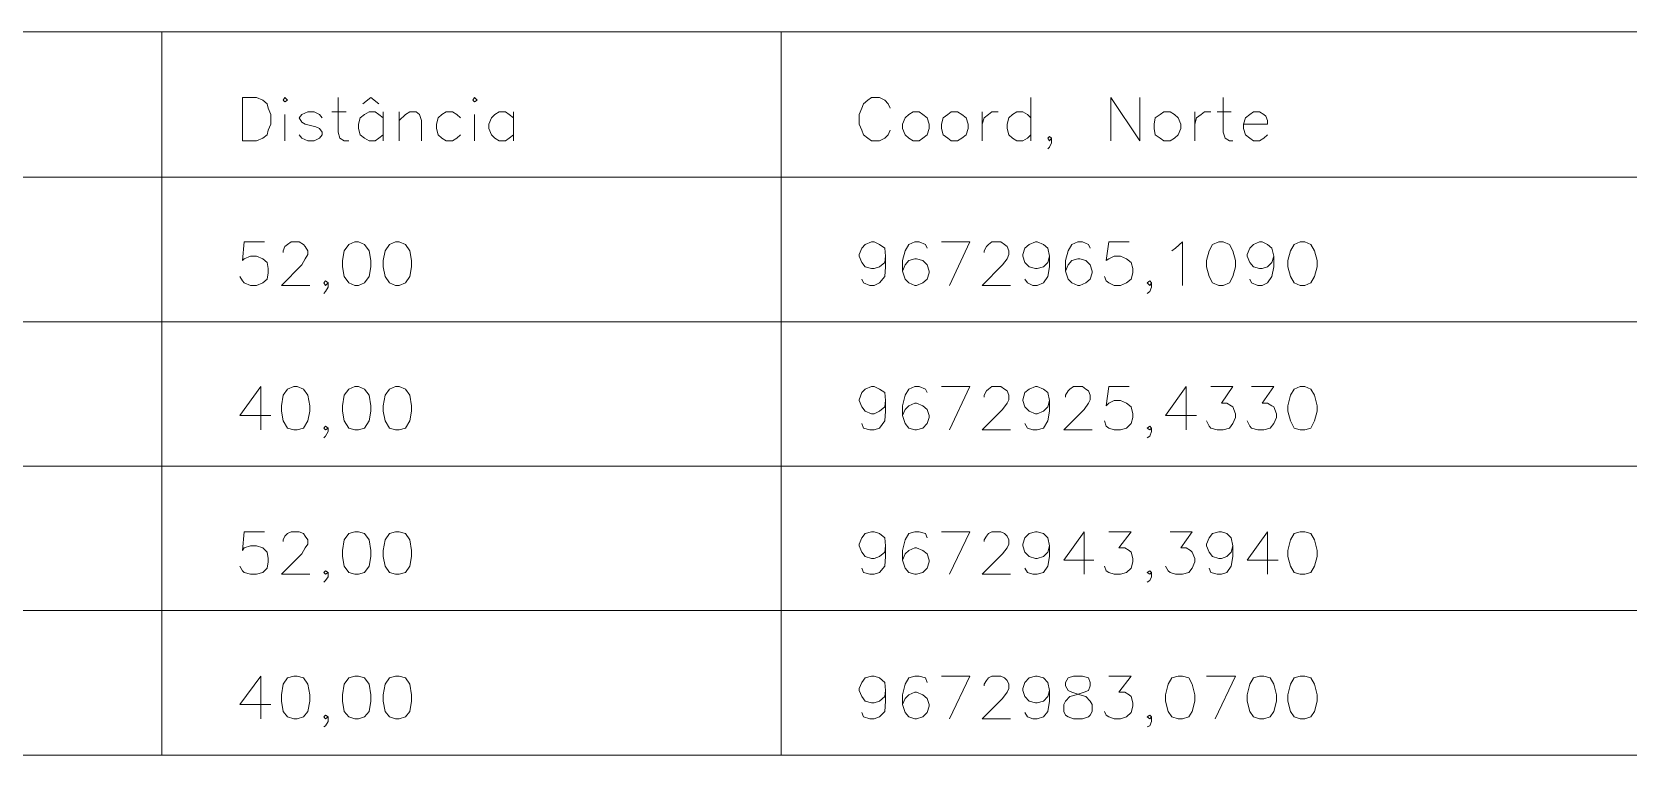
# Model space of a CAD drawing. Header units: millimetres. Extents: x 2928 to 3112, y 1220 to 1280.
# Drawn here: x 3001.25 to 3007.25, y 1239.75 to 1242.47 of the extents above; entities that cross this region are included whole.
import ezdxf

# ---------------------------------------------------------------- set-up
doc = ezdxf.new("R2010")
doc.units = ezdxf.units.MM

msp = doc.modelspace()

# ---------------------------------------------------------------- linework, layer by layer
at = {"color": 7, "linetype": 'Continuous', "lineweight": 9, "true_color": 0x000007}
for points in [[(2995.67209, 1242.47031), (2997.70879, 1242.47031), (2999.07214, 1242.47031), (3001.73551, 1242.47031), (3004.06555, 1242.47031), (3007.45226, 1242.47031), (3010.60564, 1242.47031)], [(2995.67209, 1242.47031), (2995.67209, 1239.75027), (2997.70879, 1239.75027), (2999.07214, 1239.75027), (3001.73551, 1239.75027), (3004.06555, 1239.75027), (3007.45226, 1239.75027), (3010.60564, 1239.75027)], [(3001.73551, 1242.47031), (3001.73551, 1239.75027), (3001.73551, 1239.75027)], [(3001.73551, 1242.47031), (3001.73551, 1239.75027), (3001.73551, 1239.75027)], [(3004.06555, 1242.47031), (3004.06555, 1239.75027), (3004.06555, 1239.75027)], [(3004.06555, 1242.47031), (3004.06555, 1239.75027), (3004.06555, 1239.75027)], [(3002.39886, 1242.22363), (3002.39886, 1242.09363), (3002.40552, 1242.0703), (3002.42219, 1242.0603), (3002.43886, 1242.0603)], [(3002.49219, 1242.2003), (3002.52219, 1242.22363), (3002.55219, 1242.2003)], [(3004.47555, 1242.18363), (3004.46889, 1242.2003), (3004.45555, 1242.21363), (3004.43555, 1242.22363), (3004.40555, 1242.22363), (3004.39222, 1242.21363), (3004.37555, 1242.2003), (3004.36888, 1242.18363), (3004.35888, 1242.1603), (3004.35888, 1242.12363), (3004.36888, 1242.1003), (3004.37555, 1242.08363), (3004.39222, 1242.0703), (3004.40555, 1242.0603), (3004.43555, 1242.0603), (3004.45555, 1242.0703), (3004.46889, 1242.08363), (3004.47555, 1242.1003)], [(3005.00556, 1242.22363), (3005.00556, 1242.0603), (3005.00556, 1242.0603)], [(3005.30556, 1242.0603), (3005.30556, 1242.22363), (3005.41557, 1242.0603), (3005.41557, 1242.22363)], [(3005.7289, 1242.22363), (3005.7289, 1242.09363), (3005.73557, 1242.0703), (3005.75224, 1242.0603), (3005.76557, 1242.0603)], [(3002.19885, 1242.1603), (3002.19885, 1242.0603), (3002.19885, 1242.0603)], [(3002.33886, 1242.14697), (3002.32886, 1242.1603), (3002.30886, 1242.1703), (3002.28552, 1242.1703), (3002.26219, 1242.1603), (3002.25219, 1242.14697), (3002.26219, 1242.1303), (3002.27552, 1242.12363), (3002.31552, 1242.11363), (3002.32886, 1242.10697), (3002.33886, 1242.09363), (3002.33886, 1242.08363), (3002.32886, 1242.0703), (3002.30886, 1242.0603), (3002.28552, 1242.0603), (3002.26219, 1242.0703), (3002.25219, 1242.08363)], [(3002.37552, 1242.1703), (3002.42886, 1242.1703), (3002.42886, 1242.1703)], [(3002.56886, 1242.14697), (3002.55219, 1242.1603), (3002.53886, 1242.1703), (3002.51552, 1242.1703), (3002.49886, 1242.1603), (3002.48219, 1242.14697), (3002.47552, 1242.12363), (3002.47552, 1242.10697), (3002.48219, 1242.08363), (3002.49886, 1242.0703), (3002.51552, 1242.0603), (3002.53886, 1242.0603), (3002.55219, 1242.0703), (3002.56886, 1242.08363)], [(3002.56886, 1242.1703), (3002.56886, 1242.0603), (3002.56886, 1242.0603)], [(3002.62886, 1242.1703), (3002.62886, 1242.0603), (3002.62886, 1242.0603)], [(3002.62886, 1242.13697), (3002.65219, 1242.1603), (3002.66886, 1242.1703), (3002.69219, 1242.1703), (3002.70553, 1242.1603), (3002.71219, 1242.13697), (3002.71219, 1242.0603)], [(3002.85886, 1242.14697), (3002.84553, 1242.1603), (3002.82886, 1242.1703), (3002.80553, 1242.1703), (3002.78886, 1242.1603), (3002.77553, 1242.14697), (3002.76886, 1242.12363), (3002.76886, 1242.10697), (3002.77553, 1242.08363), (3002.78886, 1242.0703), (3002.80553, 1242.0603), (3002.82886, 1242.0603), (3002.84553, 1242.0703), (3002.85886, 1242.08363)], [(3002.9122, 1242.1603), (3002.9122, 1242.0603), (3002.9122, 1242.0603)], [(3003.05887, 1242.14697), (3003.0422, 1242.1603), (3003.02887, 1242.1703), (3003.00553, 1242.1703), (3002.98886, 1242.1603), (3002.97553, 1242.14697), (3002.96553, 1242.12363), (3002.96553, 1242.10697), (3002.97553, 1242.08363), (3002.98886, 1242.0703), (3003.00553, 1242.0603), (3003.02887, 1242.0603), (3003.0422, 1242.0703), (3003.05887, 1242.08363)], [(3003.05887, 1242.1703), (3003.05887, 1242.0603), (3003.05887, 1242.0603)], [(3004.82222, 1242.1703), (3004.82222, 1242.0603), (3004.82222, 1242.0603)], [(3004.82222, 1242.12363), (3004.82889, 1242.14697), (3004.84556, 1242.1603), (3004.85889, 1242.1703), (3004.88223, 1242.1703)], [(3005.00556, 1242.14697), (3004.99223, 1242.1603), (3004.97556, 1242.1703), (3004.95223, 1242.1703), (3004.93556, 1242.1603), (3004.92223, 1242.14697), (3004.91556, 1242.12363), (3004.91556, 1242.10697), (3004.92223, 1242.08363), (3004.93556, 1242.0703), (3004.95223, 1242.0603), (3004.97556, 1242.0603), (3004.99223, 1242.0703), (3005.00556, 1242.08363)], [(3005.62224, 1242.1703), (3005.62224, 1242.0603), (3005.62224, 1242.0603)], [(3005.62224, 1242.12363), (3005.6289, 1242.14697), (3005.64557, 1242.1603), (3005.6589, 1242.1703), (3005.68224, 1242.1703)], [(3005.70557, 1242.1703), (3005.7589, 1242.1703), (3005.7589, 1242.1703)], [(3005.80557, 1242.12363), (3005.89557, 1242.12363), (3005.89557, 1242.13697), (3005.88891, 1242.15363), (3005.88224, 1242.1603), (3005.86557, 1242.1703), (3005.84224, 1242.1703), (3005.82891, 1242.1603), (3005.81224, 1242.14697), (3005.80557, 1242.12363), (3005.80557, 1242.10697), (3005.81224, 1242.08363), (3005.82891, 1242.0703), (3005.84224, 1242.0603), (3005.86557, 1242.0603), (3005.88224, 1242.0703), (3005.89557, 1242.08363)], [(3005.08223, 1242.0703), (3005.07556, 1242.0603), (3005.06889, 1242.0703), (3005.07556, 1242.07697), (3005.08223, 1242.0703), (3005.08223, 1242.05363), (3005.07556, 1242.03697), (3005.06889, 1242.0303)], [(2995.67209, 1241.92363), (2997.70879, 1241.92363), (2999.07214, 1241.92363), (3001.73551, 1241.92363), (3004.06555, 1241.92363), (3007.45226, 1241.92363), (3010.60564, 1241.92363)], [(3002.12219, 1241.68029), (3002.04552, 1241.68029), (3002.03885, 1241.61029), (3002.04552, 1241.61696), (3002.06885, 1241.62696), (3002.09219, 1241.62696), (3002.11552, 1241.61696), (3002.13219, 1241.60363), (3002.13552, 1241.58029), (3002.13552, 1241.56363), (3002.13219, 1241.54029), (3002.11552, 1241.52696), (3002.09219, 1241.51696), (3002.06885, 1241.51696), (3002.04552, 1241.52696), (3002.03885, 1241.53363), (3002.02885, 1241.55029)], [(3002.19219, 1241.64029), (3002.19219, 1241.64696), (3002.19885, 1241.66363), (3002.20885, 1241.67029), (3002.22219, 1241.68029), (3002.25219, 1241.68029), (3002.26885, 1241.67029), (3002.27552, 1241.66363), (3002.28552, 1241.64696), (3002.28552, 1241.63363), (3002.27552, 1241.61696), (3002.26219, 1241.59363), (3002.18552, 1241.51696), (3002.29219, 1241.51696)], [(3004.45889, 1241.62696), (3004.45555, 1241.60363), (3004.43555, 1241.58696), (3004.41555, 1241.58029), (3004.40555, 1241.58029), (3004.38222, 1241.58696), (3004.36888, 1241.60363), (3004.35888, 1241.62696), (3004.35888, 1241.63363), (3004.36888, 1241.65696), (3004.38222, 1241.67029), (3004.40555, 1241.68029), (3004.41555, 1241.68029), (3004.43555, 1241.67029), (3004.45555, 1241.65696), (3004.45889, 1241.62696), (3004.45889, 1241.58696), (3004.45555, 1241.55029), (3004.43555, 1241.52696), (3004.41555, 1241.51696), (3004.39889, 1241.51696), (3004.37555, 1241.52696), (3004.36888, 1241.54029)], [(3004.61555, 1241.65696), (3004.60889, 1241.67029), (3004.58555, 1241.68029), (3004.56889, 1241.68029), (3004.54555, 1241.67029), (3004.53222, 1241.64696), (3004.52222, 1241.61029), (3004.52222, 1241.57029), (3004.53222, 1241.54029), (3004.54555, 1241.52696), (3004.56889, 1241.51696), (3004.57555, 1241.51696), (3004.59889, 1241.52696), (3004.61555, 1241.54029), (3004.62222, 1241.56363), (3004.62222, 1241.57029), (3004.61555, 1241.59363), (3004.59889, 1241.61029), (3004.57555, 1241.61696), (3004.56889, 1241.61696), (3004.54555, 1241.61029), (3004.53222, 1241.59363), (3004.52222, 1241.57029)], [(3004.69889, 1241.51696), (3004.77556, 1241.68029), (3004.66889, 1241.68029)], [(3004.82889, 1241.64029), (3004.82889, 1241.64696), (3004.83889, 1241.66363), (3004.84556, 1241.67029), (3004.85889, 1241.68029), (3004.89223, 1241.68029), (3004.90556, 1241.67029), (3004.91556, 1241.66363), (3004.92223, 1241.64696), (3004.92223, 1241.63363), (3004.91556, 1241.61696), (3004.89889, 1241.59363), (3004.82222, 1241.51696), (3004.92889, 1241.51696)], [(3005.07556, 1241.62696), (3005.06889, 1241.60363), (3005.05223, 1241.58696), (3005.02889, 1241.58029), (3005.02223, 1241.58029), (3004.99889, 1241.58696), (3004.98223, 1241.60363), (3004.97556, 1241.62696), (3004.97556, 1241.63363), (3004.98223, 1241.65696), (3004.99889, 1241.67029), (3005.02223, 1241.68029), (3005.02889, 1241.68029), (3005.05223, 1241.67029), (3005.06889, 1241.65696), (3005.07556, 1241.62696), (3005.07556, 1241.58696), (3005.06889, 1241.55029), (3005.05223, 1241.52696), (3005.02889, 1241.51696), (3005.01223, 1241.51696), (3004.99223, 1241.52696), (3004.98223, 1241.54029)], [(3005.2289, 1241.65696), (3005.22223, 1241.67029), (3005.1989, 1241.68029), (3005.18223, 1241.68029), (3005.1589, 1241.67029), (3005.14556, 1241.64696), (3005.13556, 1241.61029), (3005.13556, 1241.57029), (3005.14556, 1241.54029), (3005.1589, 1241.52696), (3005.18223, 1241.51696), (3005.1889, 1241.51696), (3005.21223, 1241.52696), (3005.2289, 1241.54029), (3005.23556, 1241.56363), (3005.23556, 1241.57029), (3005.2289, 1241.59363), (3005.21223, 1241.61029), (3005.1889, 1241.61696), (3005.18223, 1241.61696), (3005.1589, 1241.61029), (3005.14556, 1241.59363), (3005.13556, 1241.57029)], [(3005.37557, 1241.68029), (3005.2989, 1241.68029), (3005.2889, 1241.61029), (3005.2989, 1241.61696), (3005.3189, 1241.62696), (3005.34223, 1241.62696), (3005.36557, 1241.61696), (3005.38223, 1241.60363), (3005.3889, 1241.58029), (3005.3889, 1241.56363), (3005.38223, 1241.54029), (3005.36557, 1241.52696), (3005.34223, 1241.51696), (3005.3189, 1241.51696), (3005.2989, 1241.52696), (3005.2889, 1241.53363), (3005.28223, 1241.55029)], [(3005.53557, 1241.64696), (3005.5489, 1241.65696), (3005.57557, 1241.68029), (3005.57557, 1241.51696)], [(3005.91891, 1241.62696), (3005.91224, 1241.60363), (3005.89557, 1241.58696), (3005.87557, 1241.58029), (3005.86557, 1241.58029), (3005.84224, 1241.58696), (3005.82891, 1241.60363), (3005.81891, 1241.62696), (3005.81891, 1241.63363), (3005.82891, 1241.65696), (3005.84224, 1241.67029), (3005.86557, 1241.68029), (3005.87557, 1241.68029), (3005.89557, 1241.67029), (3005.91224, 1241.65696), (3005.91891, 1241.62696), (3005.91891, 1241.58696), (3005.91224, 1241.55029), (3005.89557, 1241.52696), (3005.87557, 1241.51696), (3005.85891, 1241.51696), (3005.83557, 1241.52696), (3005.82891, 1241.54029)], [(3002.36219, 1241.52696), (3002.35219, 1241.51696), (3002.34552, 1241.52696), (3002.35219, 1241.53363), (3002.36219, 1241.52696), (3002.36219, 1241.51029), (3002.35219, 1241.49362), (3002.34552, 1241.48696)], [(3005.4589, 1241.52696), (3005.45223, 1241.51696), (3005.44223, 1241.52696), (3005.45223, 1241.53363), (3005.4589, 1241.52696), (3005.4589, 1241.51029), (3005.45223, 1241.49362), (3005.44223, 1241.48696)], [(2995.67209, 1241.38029), (2997.70879, 1241.38029), (2999.07214, 1241.38029), (3001.73551, 1241.38029), (3004.06555, 1241.38029), (3007.45226, 1241.38029), (3010.60564, 1241.38029)], [(3002.10885, 1240.97362), (3002.10885, 1241.13695), (3002.02885, 1241.02695), (3002.14552, 1241.02695)], [(3004.45889, 1241.08362), (3004.45555, 1241.06028), (3004.43555, 1241.04362), (3004.41555, 1241.03362), (3004.40555, 1241.03362), (3004.38222, 1241.04362), (3004.36888, 1241.06028), (3004.35888, 1241.08362), (3004.35888, 1241.08695), (3004.36888, 1241.11362), (3004.38222, 1241.12695), (3004.40555, 1241.13695), (3004.41555, 1241.13695), (3004.43555, 1241.12695), (3004.45555, 1241.11362), (3004.45889, 1241.08362), (3004.45889, 1241.04362), (3004.45555, 1241.00695), (3004.43555, 1240.98028), (3004.41555, 1240.97362), (3004.39889, 1240.97362), (3004.37555, 1240.98028), (3004.36888, 1240.99695)], [(3004.61555, 1241.11362), (3004.60889, 1241.12695), (3004.58555, 1241.13695), (3004.56889, 1241.13695), (3004.54555, 1241.12695), (3004.53222, 1241.10362), (3004.52222, 1241.06362), (3004.52222, 1241.02695), (3004.53222, 1240.99695), (3004.54555, 1240.98028), (3004.56889, 1240.97362), (3004.57555, 1240.97362), (3004.59889, 1240.98028), (3004.61555, 1240.99695), (3004.62222, 1241.02028), (3004.62222, 1241.02695), (3004.61555, 1241.05028), (3004.59889, 1241.06362), (3004.57555, 1241.07362), (3004.56889, 1241.07362), (3004.54555, 1241.06362), (3004.53222, 1241.05028), (3004.52222, 1241.02695)], [(3004.69889, 1240.97362), (3004.77556, 1241.13695), (3004.66889, 1241.13695)], [(3004.82889, 1241.09695), (3004.82889, 1241.10362), (3004.83889, 1241.12029), (3004.84556, 1241.12695), (3004.85889, 1241.13695), (3004.89223, 1241.13695), (3004.90556, 1241.12695), (3004.91556, 1241.12029), (3004.92223, 1241.10362), (3004.92223, 1241.08695), (3004.91556, 1241.07362), (3004.89889, 1241.05028), (3004.82222, 1240.97362), (3004.92889, 1240.97362)], [(3005.07556, 1241.08362), (3005.06889, 1241.06028), (3005.05223, 1241.04362), (3005.02889, 1241.03362), (3005.02223, 1241.03362), (3004.99889, 1241.04362), (3004.98223, 1241.06028), (3004.97556, 1241.08362), (3004.97556, 1241.08695), (3004.98223, 1241.11362), (3004.99889, 1241.12695), (3005.02223, 1241.13695), (3005.02889, 1241.13695), (3005.05223, 1241.12695), (3005.06889, 1241.11362), (3005.07556, 1241.08362), (3005.07556, 1241.04362), (3005.06889, 1241.00695), (3005.05223, 1240.98028), (3005.02889, 1240.97362), (3005.01223, 1240.97362), (3004.99223, 1240.98028), (3004.98223, 1240.99695)], [(3005.13556, 1241.09695), (3005.13556, 1241.10362), (3005.14556, 1241.12029), (3005.15223, 1241.12695), (3005.16556, 1241.13695), (3005.1989, 1241.13695), (3005.21223, 1241.12695), (3005.22223, 1241.12029), (3005.2289, 1241.10362), (3005.2289, 1241.08695), (3005.22223, 1241.07362), (3005.20556, 1241.05028), (3005.1289, 1240.97362), (3005.23556, 1240.97362)], [(3005.37557, 1241.13695), (3005.2989, 1241.13695), (3005.2889, 1241.06362), (3005.2989, 1241.07362), (3005.3189, 1241.08362), (3005.34223, 1241.08362), (3005.36557, 1241.07362), (3005.38223, 1241.06028), (3005.3889, 1241.03362), (3005.3889, 1241.02028), (3005.38223, 1240.99695), (3005.36557, 1240.98028), (3005.34223, 1240.97362), (3005.3189, 1240.97362), (3005.2989, 1240.98028), (3005.2889, 1240.98695), (3005.28223, 1241.00695)], [(3005.5889, 1240.97362), (3005.5889, 1241.13695), (3005.51223, 1241.02695), (3005.6289, 1241.02695)], [(3005.68224, 1241.13695), (3005.76557, 1241.13695), (3005.72224, 1241.07362), (3005.74224, 1241.07362), (3005.7589, 1241.06362), (3005.76557, 1241.06028), (3005.77557, 1241.03362), (3005.77557, 1241.02028), (3005.76557, 1240.99695), (3005.75224, 1240.98028), (3005.7289, 1240.97362), (3005.70557, 1240.97362), (3005.68224, 1240.98028), (3005.67557, 1240.98695), (3005.66557, 1241.00695)], [(3005.83557, 1241.13695), (3005.91891, 1241.13695), (3005.87557, 1241.07362), (3005.89557, 1241.07362), (3005.91224, 1241.06362), (3005.91891, 1241.06028), (3005.92891, 1241.03362), (3005.92891, 1241.02028), (3005.91891, 1240.99695), (3005.90557, 1240.98028), (3005.88224, 1240.97362), (3005.85891, 1240.97362), (3005.83557, 1240.98028), (3005.82891, 1240.98695), (3005.81891, 1241.00695)], [(3002.36219, 1240.98028), (3002.35219, 1240.97362), (3002.34552, 1240.98028), (3002.35219, 1240.98695), (3002.36219, 1240.98028), (3002.36219, 1240.96695), (3002.35219, 1240.95028), (3002.34552, 1240.94362)], [(3005.4589, 1240.98028), (3005.45223, 1240.97362), (3005.44223, 1240.98028), (3005.45223, 1240.98695), (3005.4589, 1240.98028), (3005.4589, 1240.96695), (3005.45223, 1240.95028), (3005.44223, 1240.94362)], [(2995.67209, 1240.83695), (2997.70879, 1240.83695), (2999.07214, 1240.83695), (3001.73551, 1240.83695), (3004.06555, 1240.83695), (3007.45226, 1240.83695), (3010.60564, 1240.83695)], [(3002.12219, 1240.59028), (3002.04552, 1240.59028), (3002.03885, 1240.52028), (3002.04552, 1240.53028), (3002.06885, 1240.53694), (3002.09219, 1240.53694), (3002.11552, 1240.53028), (3002.13219, 1240.51361), (3002.13552, 1240.49028), (3002.13552, 1240.47694), (3002.13219, 1240.45361), (3002.11552, 1240.43694), (3002.09219, 1240.43028), (3002.06885, 1240.43028), (3002.04552, 1240.43694), (3002.03885, 1240.44361), (3002.02885, 1240.46028)], [(3002.19219, 1240.55361), (3002.19219, 1240.56028), (3002.19885, 1240.57361), (3002.20885, 1240.58361), (3002.22219, 1240.59028), (3002.25219, 1240.59028), (3002.26885, 1240.58361), (3002.27552, 1240.57361), (3002.28552, 1240.56028), (3002.28552, 1240.54361), (3002.27552, 1240.53028), (3002.26219, 1240.50694), (3002.18552, 1240.43028), (3002.29219, 1240.43028)], [(3004.45889, 1240.53694), (3004.45555, 1240.51361), (3004.43555, 1240.49694), (3004.41555, 1240.49028), (3004.40555, 1240.49028), (3004.38222, 1240.49694), (3004.36888, 1240.51361), (3004.35888, 1240.53694), (3004.35888, 1240.54361), (3004.36888, 1240.56694), (3004.38222, 1240.58361), (3004.40555, 1240.59028), (3004.41555, 1240.59028), (3004.43555, 1240.58361), (3004.45555, 1240.56694), (3004.45889, 1240.53694), (3004.45889, 1240.49694), (3004.45555, 1240.46028), (3004.43555, 1240.43694), (3004.41555, 1240.43028), (3004.39889, 1240.43028), (3004.37555, 1240.43694), (3004.36888, 1240.45361)], [(3004.61555, 1240.56694), (3004.60889, 1240.58361), (3004.58555, 1240.59028), (3004.56889, 1240.59028), (3004.54555, 1240.58361), (3004.53222, 1240.56028), (3004.52222, 1240.52028), (3004.52222, 1240.48361), (3004.53222, 1240.45361), (3004.54555, 1240.43694), (3004.56889, 1240.43028), (3004.57555, 1240.43028), (3004.59889, 1240.43694), (3004.61555, 1240.45361), (3004.62222, 1240.47694), (3004.62222, 1240.48361), (3004.61555, 1240.50694), (3004.59889, 1240.52028), (3004.57555, 1240.53028), (3004.56889, 1240.53028), (3004.54555, 1240.52028), (3004.53222, 1240.50694), (3004.52222, 1240.48361)], [(3004.69889, 1240.43028), (3004.77556, 1240.59028), (3004.66889, 1240.59028)], [(3004.82889, 1240.55361), (3004.82889, 1240.56028), (3004.83889, 1240.57361), (3004.84556, 1240.58361), (3004.85889, 1240.59028), (3004.89223, 1240.59028), (3004.90556, 1240.58361), (3004.91556, 1240.57361), (3004.92223, 1240.56028), (3004.92223, 1240.54361), (3004.91556, 1240.53028), (3004.89889, 1240.50694), (3004.82222, 1240.43028), (3004.92889, 1240.43028)], [(3005.07556, 1240.53694), (3005.06889, 1240.51361), (3005.05223, 1240.49694), (3005.02889, 1240.49028), (3005.02223, 1240.49028), (3004.99889, 1240.49694), (3004.98223, 1240.51361), (3004.97556, 1240.53694), (3004.97556, 1240.54361), (3004.98223, 1240.56694), (3004.99889, 1240.58361), (3005.02223, 1240.59028), (3005.02889, 1240.59028), (3005.05223, 1240.58361), (3005.06889, 1240.56694), (3005.07556, 1240.53694), (3005.07556, 1240.49694), (3005.06889, 1240.46028), (3005.05223, 1240.43694), (3005.02889, 1240.43028), (3005.01223, 1240.43028), (3004.99223, 1240.43694), (3004.98223, 1240.45361)], [(3005.20556, 1240.43028), (3005.20556, 1240.59028), (3005.1289, 1240.48361), (3005.24223, 1240.48361)], [(3005.2989, 1240.59028), (3005.38223, 1240.59028), (3005.33557, 1240.53028), (3005.3589, 1240.53028), (3005.37557, 1240.52028), (3005.38223, 1240.51361), (3005.3889, 1240.49028), (3005.3889, 1240.47694), (3005.38223, 1240.45361), (3005.36557, 1240.43694), (3005.34223, 1240.43028), (3005.3189, 1240.43028), (3005.2989, 1240.43694), (3005.2889, 1240.44361), (3005.28223, 1240.46028)], [(3005.5289, 1240.59028), (3005.61224, 1240.59028), (3005.5689, 1240.53028), (3005.5889, 1240.53028), (3005.60557, 1240.52028), (3005.61224, 1240.51361), (3005.62224, 1240.49028), (3005.62224, 1240.47694), (3005.61224, 1240.45361), (3005.5989, 1240.43694), (3005.57557, 1240.43028), (3005.5489, 1240.43028), (3005.5289, 1240.43694), (3005.52223, 1240.44361), (3005.51223, 1240.46028)], [(3005.76557, 1240.53694), (3005.7589, 1240.51361), (3005.74224, 1240.49694), (3005.72224, 1240.49028), (3005.71224, 1240.49028), (3005.6889, 1240.49694), (3005.67557, 1240.51361), (3005.66557, 1240.53694), (3005.66557, 1240.54361), (3005.67557, 1240.56694), (3005.6889, 1240.58361), (3005.71224, 1240.59028), (3005.72224, 1240.59028), (3005.74224, 1240.58361), (3005.7589, 1240.56694), (3005.76557, 1240.53694), (3005.76557, 1240.49694), (3005.7589, 1240.46028), (3005.74224, 1240.43694), (3005.72224, 1240.43028), (3005.70557, 1240.43028), (3005.68224, 1240.43694), (3005.67557, 1240.45361)], [(3005.89557, 1240.43028), (3005.89557, 1240.59028), (3005.81891, 1240.48361), (3005.93557, 1240.48361)], [(3002.36219, 1240.43694), (3002.35219, 1240.43028), (3002.34552, 1240.43694), (3002.35219, 1240.44361), (3002.36219, 1240.43694), (3002.36219, 1240.42028), (3002.35219, 1240.40694), (3002.34552, 1240.40028)], [(3005.4589, 1240.43694), (3005.45223, 1240.43028), (3005.44223, 1240.43694), (3005.45223, 1240.44361), (3005.4589, 1240.43694), (3005.4589, 1240.42028), (3005.45223, 1240.40694), (3005.44223, 1240.40028)], [(2995.67209, 1240.29361), (2997.70879, 1240.29361), (2999.07214, 1240.29361), (3001.73551, 1240.29361), (3004.06555, 1240.29361), (3007.45226, 1240.29361), (3010.60564, 1240.29361)], [(3002.10885, 1239.88693), (3002.10885, 1240.04694), (3002.02885, 1239.94027), (3002.14552, 1239.94027)], [(3004.45889, 1239.9936), (3004.45555, 1239.97027), (3004.43555, 1239.9536), (3004.41555, 1239.94694), (3004.40555, 1239.94694), (3004.38222, 1239.9536), (3004.36888, 1239.97027), (3004.35888, 1239.9936), (3004.35888, 1240.00027), (3004.36888, 1240.0236), (3004.38222, 1240.04027), (3004.40555, 1240.04694), (3004.41555, 1240.04694), (3004.43555, 1240.04027), (3004.45555, 1240.0236), (3004.45889, 1239.9936), (3004.45889, 1239.9536), (3004.45555, 1239.9136), (3004.43555, 1239.8936), (3004.41555, 1239.88693), (3004.39889, 1239.88693), (3004.37555, 1239.8936), (3004.36888, 1239.91027)], [(3004.61555, 1240.0236), (3004.60889, 1240.04027), (3004.58555, 1240.04694), (3004.56889, 1240.04694), (3004.54555, 1240.04027), (3004.53222, 1240.01694), (3004.52222, 1239.97694), (3004.52222, 1239.94027), (3004.53222, 1239.91027), (3004.54555, 1239.8936), (3004.56889, 1239.88693), (3004.57555, 1239.88693), (3004.59889, 1239.8936), (3004.61555, 1239.91027), (3004.62222, 1239.9336), (3004.62222, 1239.94027), (3004.61555, 1239.9636), (3004.59889, 1239.97694), (3004.57555, 1239.98694), (3004.56889, 1239.98694), (3004.54555, 1239.97694), (3004.53222, 1239.9636), (3004.52222, 1239.94027)], [(3004.69889, 1239.88693), (3004.77556, 1240.04694), (3004.66889, 1240.04694)], [(3004.82889, 1240.01027), (3004.82889, 1240.01694), (3004.83889, 1240.03027), (3004.84556, 1240.04027), (3004.85889, 1240.04694), (3004.89223, 1240.04694), (3004.90556, 1240.04027), (3004.91556, 1240.03027), (3004.92223, 1240.01694), (3004.92223, 1240.00027), (3004.91556, 1239.98694), (3004.89889, 1239.9636), (3004.82222, 1239.88693), (3004.92889, 1239.88693)], [(3005.07556, 1239.9936), (3005.06889, 1239.97027), (3005.05223, 1239.9536), (3005.02889, 1239.94694), (3005.02223, 1239.94694), (3004.99889, 1239.9536), (3004.98223, 1239.97027), (3004.97556, 1239.9936), (3004.97556, 1240.00027), (3004.98223, 1240.0236), (3004.99889, 1240.04027), (3005.02223, 1240.04694), (3005.02889, 1240.04694), (3005.05223, 1240.04027), (3005.06889, 1240.0236), (3005.07556, 1239.9936), (3005.07556, 1239.9536), (3005.06889, 1239.9136), (3005.05223, 1239.8936), (3005.02889, 1239.88693), (3005.01223, 1239.88693), (3004.99223, 1239.8936), (3004.98223, 1239.91027)], [(3005.2989, 1240.04694), (3005.38223, 1240.04694), (3005.33557, 1239.98694), (3005.3589, 1239.98694), (3005.37557, 1239.97694), (3005.38223, 1239.97027), (3005.3889, 1239.94694), (3005.3889, 1239.9336), (3005.38223, 1239.91027), (3005.36557, 1239.8936), (3005.34223, 1239.88693), (3005.3189, 1239.88693), (3005.2989, 1239.8936), (3005.2889, 1239.90027), (3005.28223, 1239.9136)], [(3005.6989, 1239.88693), (3005.77557, 1240.04694), (3005.66557, 1240.04694)], [(3002.36219, 1239.8936), (3002.35219, 1239.88693), (3002.34552, 1239.8936), (3002.35219, 1239.90027), (3002.36219, 1239.8936), (3002.36219, 1239.87693), (3002.35219, 1239.86027), (3002.34552, 1239.85693)], [(3005.4589, 1239.8936), (3005.45223, 1239.88693), (3005.44223, 1239.8936), (3005.45223, 1239.90027), (3005.4589, 1239.8936), (3005.4589, 1239.87693), (3005.45223, 1239.86027), (3005.44223, 1239.85693)]]:
    msp.add_lwpolyline(points, dxfattribs=at)
for points in [[(3002.03885, 1242.0603), (3002.03885, 1242.22363), (3002.09219, 1242.22363), (3002.11552, 1242.21363), (3002.13219, 1242.2003), (3002.13552, 1242.18363), (3002.14552, 1242.1603), (3002.14552, 1242.12363), (3002.13552, 1242.1003), (3002.13219, 1242.08363), (3002.11552, 1242.0703), (3002.09219, 1242.0603)], [(3002.19219, 1242.21363), (3002.19885, 1242.20697), (3002.20885, 1242.21363), (3002.19885, 1242.22363)], [(3002.90553, 1242.21363), (3002.9122, 1242.20697), (3002.9222, 1242.21363), (3002.9122, 1242.22363)], [(3004.56222, 1242.1703), (3004.54555, 1242.1603), (3004.53222, 1242.14697), (3004.52222, 1242.12363), (3004.52222, 1242.10697), (3004.53222, 1242.08363), (3004.54555, 1242.0703), (3004.56222, 1242.0603), (3004.58555, 1242.0603), (3004.59889, 1242.0703), (3004.61555, 1242.08363), (3004.62222, 1242.10697), (3004.62222, 1242.12363), (3004.61555, 1242.14697), (3004.59889, 1242.1603), (3004.58555, 1242.1703)], [(3004.70556, 1242.1703), (3004.69222, 1242.1603), (3004.67556, 1242.14697), (3004.66889, 1242.12363), (3004.66889, 1242.10697), (3004.67556, 1242.08363), (3004.69222, 1242.0703), (3004.70556, 1242.0603), (3004.72889, 1242.0603), (3004.74556, 1242.0703), (3004.76222, 1242.08363), (3004.76889, 1242.10697), (3004.76889, 1242.12363), (3004.76222, 1242.14697), (3004.74556, 1242.1603), (3004.72889, 1242.1703)], [(3005.50557, 1242.1703), (3005.49223, 1242.1603), (3005.47223, 1242.14697), (3005.4689, 1242.12363), (3005.4689, 1242.10697), (3005.47223, 1242.08363), (3005.49223, 1242.0703), (3005.50557, 1242.0603), (3005.5289, 1242.0603), (3005.54557, 1242.0703), (3005.5589, 1242.08363), (3005.5689, 1242.10697), (3005.5689, 1242.12363), (3005.5589, 1242.14697), (3005.54557, 1242.1603), (3005.5289, 1242.1703)], [(3002.46219, 1241.68029), (3002.43886, 1241.67029), (3002.42219, 1241.64696), (3002.41552, 1241.61029), (3002.41552, 1241.58696), (3002.42219, 1241.55029), (3002.43886, 1241.52696), (3002.46219, 1241.51696), (3002.47552, 1241.51696), (3002.49886, 1241.52696), (3002.51552, 1241.55029), (3002.52219, 1241.58696), (3002.52219, 1241.61029), (3002.51552, 1241.64696), (3002.49886, 1241.67029), (3002.47552, 1241.68029)], [(3002.61553, 1241.68029), (3002.59219, 1241.67029), (3002.57553, 1241.64696), (3002.56886, 1241.61029), (3002.56886, 1241.58696), (3002.57553, 1241.55029), (3002.59219, 1241.52696), (3002.61553, 1241.51696), (3002.62886, 1241.51696), (3002.65219, 1241.52696), (3002.66886, 1241.55029), (3002.67553, 1241.58696), (3002.67553, 1241.61029), (3002.66886, 1241.64696), (3002.65219, 1241.67029), (3002.62886, 1241.68029)], [(3005.71224, 1241.68029), (3005.6889, 1241.67029), (3005.67557, 1241.64696), (3005.66557, 1241.61029), (3005.66557, 1241.58696), (3005.67557, 1241.55029), (3005.6889, 1241.52696), (3005.71224, 1241.51696), (3005.7289, 1241.51696), (3005.75224, 1241.52696), (3005.76557, 1241.55029), (3005.77557, 1241.58696), (3005.77557, 1241.61029), (3005.76557, 1241.64696), (3005.75224, 1241.67029), (3005.7289, 1241.68029)], [(3006.01891, 1241.68029), (3005.99557, 1241.67029), (3005.98224, 1241.64696), (3005.97224, 1241.61029), (3005.97224, 1241.58696), (3005.98224, 1241.55029), (3005.99557, 1241.52696), (3006.01891, 1241.51696), (3006.03558, 1241.51696), (3006.05891, 1241.52696), (3006.07224, 1241.55029), (3006.08224, 1241.58696), (3006.08224, 1241.61029), (3006.07224, 1241.64696), (3006.05891, 1241.67029), (3006.03558, 1241.68029)], [(3002.23219, 1241.13695), (3002.20885, 1241.12695), (3002.19219, 1241.10362), (3002.18552, 1241.06362), (3002.18552, 1241.04362), (3002.19219, 1241.00695), (3002.20885, 1240.98028), (3002.23219, 1240.97362), (3002.24552, 1240.97362), (3002.26885, 1240.98028), (3002.28552, 1241.00695), (3002.29219, 1241.04362), (3002.29219, 1241.06362), (3002.28552, 1241.10362), (3002.26885, 1241.12695), (3002.24552, 1241.13695)], [(3002.46219, 1241.13695), (3002.43886, 1241.12695), (3002.42219, 1241.10362), (3002.41552, 1241.06362), (3002.41552, 1241.04362), (3002.42219, 1241.00695), (3002.43886, 1240.98028), (3002.46219, 1240.97362), (3002.47552, 1240.97362), (3002.49886, 1240.98028), (3002.51552, 1241.00695), (3002.52219, 1241.04362), (3002.52219, 1241.06362), (3002.51552, 1241.10362), (3002.49886, 1241.12695), (3002.47552, 1241.13695)], [(3002.61553, 1241.13695), (3002.59219, 1241.12695), (3002.57553, 1241.10362), (3002.56886, 1241.06362), (3002.56886, 1241.04362), (3002.57553, 1241.00695), (3002.59219, 1240.98028), (3002.61553, 1240.97362), (3002.62886, 1240.97362), (3002.65219, 1240.98028), (3002.66886, 1241.00695), (3002.67553, 1241.04362), (3002.67553, 1241.06362), (3002.66886, 1241.10362), (3002.65219, 1241.12695), (3002.62886, 1241.13695)], [(3006.01891, 1241.13695), (3005.99557, 1241.12695), (3005.98224, 1241.10362), (3005.97224, 1241.06362), (3005.97224, 1241.04362), (3005.98224, 1241.00695), (3005.99557, 1240.98028), (3006.01891, 1240.97362), (3006.03558, 1240.97362), (3006.05891, 1240.98028), (3006.07224, 1241.00695), (3006.08224, 1241.04362), (3006.08224, 1241.06362), (3006.07224, 1241.10362), (3006.05891, 1241.12695), (3006.03558, 1241.13695)], [(3002.46219, 1240.59028), (3002.43886, 1240.58361), (3002.42219, 1240.56028), (3002.41552, 1240.52028), (3002.41552, 1240.49694), (3002.42219, 1240.46028), (3002.43886, 1240.43694), (3002.46219, 1240.43028), (3002.47552, 1240.43028), (3002.49886, 1240.43694), (3002.51552, 1240.46028), (3002.52219, 1240.49694), (3002.52219, 1240.52028), (3002.51552, 1240.56028), (3002.49886, 1240.58361), (3002.47552, 1240.59028)], [(3002.61553, 1240.59028), (3002.59219, 1240.58361), (3002.57553, 1240.56028), (3002.56886, 1240.52028), (3002.56886, 1240.49694), (3002.57553, 1240.46028), (3002.59219, 1240.43694), (3002.61553, 1240.43028), (3002.62886, 1240.43028), (3002.65219, 1240.43694), (3002.66886, 1240.46028), (3002.67553, 1240.49694), (3002.67553, 1240.52028), (3002.66886, 1240.56028), (3002.65219, 1240.58361), (3002.62886, 1240.59028)], [(3006.01891, 1240.59028), (3005.99557, 1240.58361), (3005.98224, 1240.56028), (3005.97224, 1240.52028), (3005.97224, 1240.49694), (3005.98224, 1240.46028), (3005.99557, 1240.43694), (3006.01891, 1240.43028), (3006.03558, 1240.43028), (3006.05891, 1240.43694), (3006.07224, 1240.46028), (3006.08224, 1240.49694), (3006.08224, 1240.52028), (3006.07224, 1240.56028), (3006.05891, 1240.58361), (3006.03558, 1240.59028)], [(3002.23219, 1240.04694), (3002.20885, 1240.04027), (3002.19219, 1240.01694), (3002.18552, 1239.97694), (3002.18552, 1239.9536), (3002.19219, 1239.9136), (3002.20885, 1239.8936), (3002.23219, 1239.88693), (3002.24552, 1239.88693), (3002.26885, 1239.8936), (3002.28552, 1239.9136), (3002.29219, 1239.9536), (3002.29219, 1239.97694), (3002.28552, 1240.01694), (3002.26885, 1240.04027), (3002.24552, 1240.04694)], [(3002.46219, 1240.04694), (3002.43886, 1240.04027), (3002.42219, 1240.01694), (3002.41552, 1239.97694), (3002.41552, 1239.9536), (3002.42219, 1239.9136), (3002.43886, 1239.8936), (3002.46219, 1239.88693), (3002.47552, 1239.88693), (3002.49886, 1239.8936), (3002.51552, 1239.9136), (3002.52219, 1239.9536), (3002.52219, 1239.97694), (3002.51552, 1240.01694), (3002.49886, 1240.04027), (3002.47552, 1240.04694)], [(3002.61553, 1240.04694), (3002.59219, 1240.04027), (3002.57553, 1240.01694), (3002.56886, 1239.97694), (3002.56886, 1239.9536), (3002.57553, 1239.9136), (3002.59219, 1239.8936), (3002.61553, 1239.88693), (3002.62886, 1239.88693), (3002.65219, 1239.8936), (3002.66886, 1239.9136), (3002.67553, 1239.9536), (3002.67553, 1239.97694), (3002.66886, 1240.01694), (3002.65219, 1240.04027), (3002.62886, 1240.04694)], [(3005.16556, 1240.04694), (3005.14556, 1240.04027), (3005.13556, 1240.0236), (3005.13556, 1240.01027), (3005.14556, 1239.9936), (3005.1589, 1239.98694), (3005.1889, 1239.97694), (3005.21223, 1239.97027), (3005.2289, 1239.9536), (3005.23556, 1239.94027), (3005.23556, 1239.9136), (3005.2289, 1239.90027), (3005.22223, 1239.8936), (3005.1989, 1239.88693), (3005.16556, 1239.88693), (3005.14556, 1239.8936), (3005.13556, 1239.90027), (3005.1289, 1239.9136), (3005.1289, 1239.94027), (3005.13556, 1239.9536), (3005.15223, 1239.97027), (3005.17556, 1239.97694), (3005.20556, 1239.98694), (3005.22223, 1239.9936), (3005.2289, 1240.01027), (3005.2289, 1240.0236), (3005.22223, 1240.04027), (3005.1989, 1240.04694)], [(3005.5589, 1240.04694), (3005.53557, 1240.04027), (3005.52223, 1240.01694), (3005.51223, 1239.97694), (3005.51223, 1239.9536), (3005.52223, 1239.9136), (3005.53557, 1239.8936), (3005.5589, 1239.88693), (3005.57557, 1239.88693), (3005.5989, 1239.8936), (3005.61224, 1239.9136), (3005.62224, 1239.9536), (3005.62224, 1239.97694), (3005.61224, 1240.01694), (3005.5989, 1240.04027), (3005.57557, 1240.04694)], [(3005.86557, 1240.04694), (3005.84224, 1240.04027), (3005.82891, 1240.01694), (3005.81891, 1239.97694), (3005.81891, 1239.9536), (3005.82891, 1239.9136), (3005.84224, 1239.8936), (3005.86557, 1239.88693), (3005.88224, 1239.88693), (3005.90557, 1239.8936), (3005.91891, 1239.9136), (3005.92891, 1239.9536), (3005.92891, 1239.97694), (3005.91891, 1240.01694), (3005.90557, 1240.04027), (3005.88224, 1240.04694)], [(3006.01891, 1240.04694), (3005.99557, 1240.04027), (3005.98224, 1240.01694), (3005.97224, 1239.97694), (3005.97224, 1239.9536), (3005.98224, 1239.9136), (3005.99557, 1239.8936), (3006.01891, 1239.88693), (3006.03558, 1239.88693), (3006.05891, 1239.8936), (3006.07224, 1239.9136), (3006.08224, 1239.9536), (3006.08224, 1239.97694), (3006.07224, 1240.01694), (3006.05891, 1240.04027), (3006.03558, 1240.04694)]]:
    msp.add_lwpolyline(points, close=True, dxfattribs=at)

doc.saveas('drawing.dxf')
